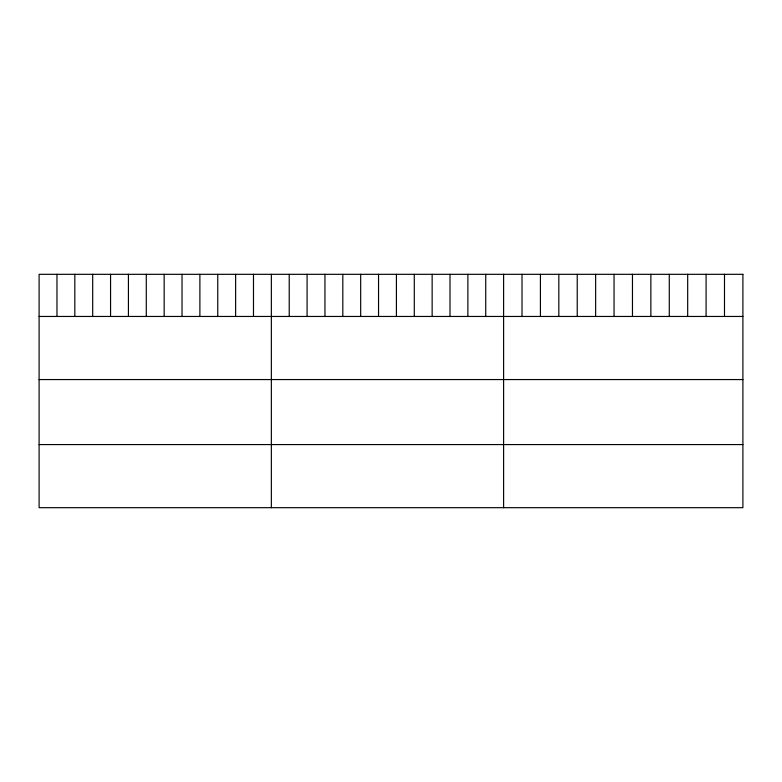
<?xml version="1.0" encoding="UTF-8"?>
<svg xmlns="http://www.w3.org/2000/svg" width="782" height="782" viewBox="0 0 782 782"><rect width="100%" height="100%" fill="white"/><g stroke="black" fill="none" stroke-linecap="round" stroke-linejoin="round"><path stroke-width="1.17" d="M39.1 316.456L742.9 316.456M39.1 379.563L742.9 379.563M39.1 444.577L742.9 444.577M724.494 274.316L724.494 316.456M706.087 274.316L706.087 316.456M687.681 274.316L687.681 316.456M669.275 274.316L669.275 316.456M650.868 274.316L650.868 316.456M632.462 274.316L632.462 316.456M614.046 274.316L614.046 316.456M595.64 274.316L595.64 316.456M577.233 274.316L577.233 316.456M558.827 274.316L558.827 316.456M540.421 274.316L540.421 316.456M522.014 274.316L522.014 316.456M503.608 274.316L503.608 507.684M485.739 274.316L485.739 316.456M467.88 274.316L467.88 316.456M450.012 274.316L450.012 316.456M432.143 274.316L432.143 316.456M414.284 274.316L414.284 316.456M396.415 274.316L396.415 316.456M378.547 274.316L378.547 316.456M360.678 274.316L360.678 316.456M342.819 274.316L342.819 316.456M324.95 274.316L324.95 316.456M307.082 274.316L307.082 316.456M289.223 274.316L289.223 316.456M271.354 274.316L271.354 507.684M253.485 274.316L253.485 316.456M235.626 274.316L235.626 316.456M217.758 274.316L217.758 316.456M199.889 274.316L199.889 316.456M182.03 274.316L182.03 316.456M164.161 274.316L164.161 316.456M146.293 274.316L146.293 316.456M128.424 274.316L128.424 316.456M110.565 274.316L110.565 316.456M92.696 274.316L92.696 316.456M74.828 274.316L74.828 316.456M56.969 274.316L56.969 316.456M742.9 274.316L39.1 274.316L39.1 507.684L742.9 507.684L742.9 274.316"/></g></svg>
